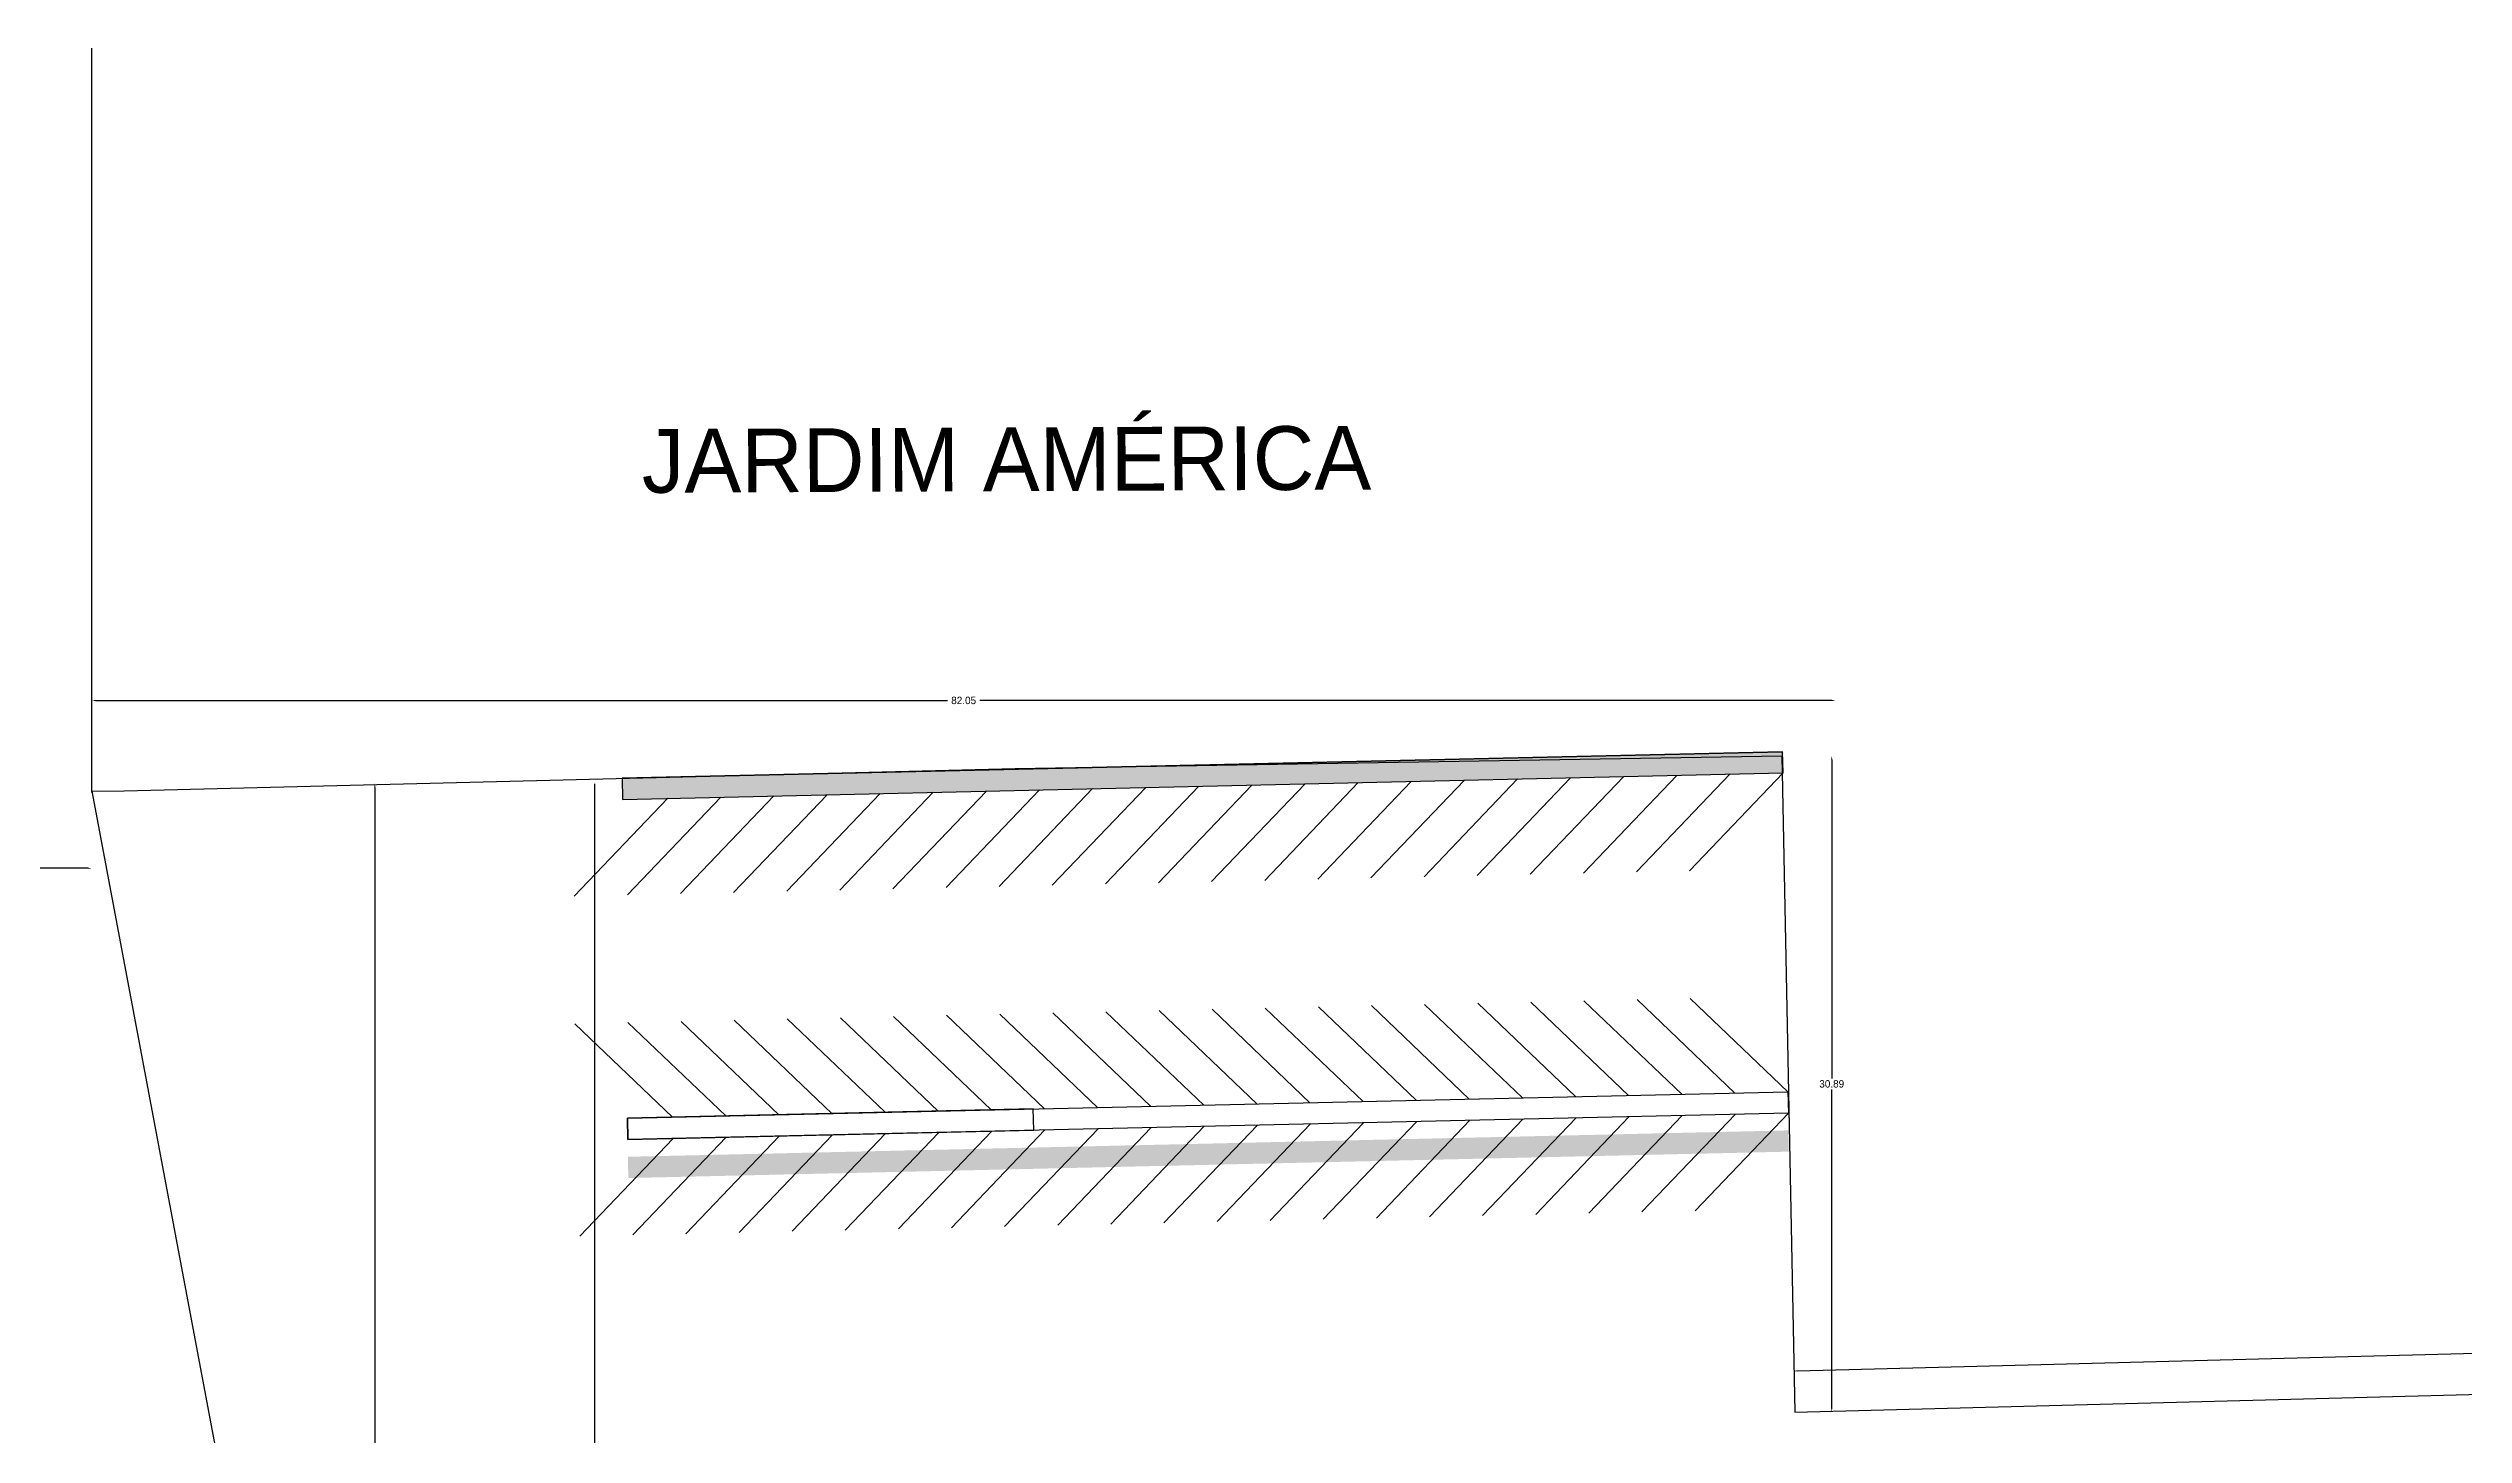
# Model space of a CAD drawing. Header units: inches. Extents: x 1211 to 1586, y 4594 to 4984.
# Drawn here: x 1412.8 to 1526.5, y 4918.6 to 4983.9 of the extents above; entities that cross this region are included whole.
import ezdxf

# ---------------------------------------------------------------- set-up
doc = ezdxf.new("R2010")
doc.units = ezdxf.units.IN
doc.header["$MEASUREMENT"] = 0
doc.linetypes.add('CONTINUO', pattern=[0])
for name, color, linetype in [('0.1', 1, 'Continuous'), ('Layer2', 2, 'Continuous'), ('PLANIMETRIA', 7, 'CONTINUO'), ('VEGETAÇÃO', 98, 'CONTINUO')]:
    doc.layers.add(name, color=color, linetype=linetype)
doc.dimstyles.get("Standard").update_dxf_attribs({"dimtxt": 0.35, "dimasz": 0.18, "dimexe": 0.18, "dimexo": 0.0625, "dimgap": 0.09, "dimtad": 0, "dimtih": 1, "dimtoh": 1, "dimzin": 0, "dimdsep": 46, "dimtxsty": 'Standard', "dimcen": 0.09, "dimse1": 1, "dimse2": 1, "dimadec": 0, "dimazin": 0, "dimtfac": 1, "dimtofl": 0, "dimtmove": 0, "dimatfit": 3, "dimfxl": 1, "dimtolj": 1, "dimtzin": 0, "dimarcsym": 0})

# ---------------------------------------------------------------- blocks, each defined once
blk = doc.blocks.new('*D22')
at = {"layer": 'Defpoints', "color": 0, "transparency": 16777216}
for p in [(1572.78, 4923.64), (1572.83, 4921.71, -102), (1495.02, 4919.68, -102)]:
    blk.add_point(p, dxfattribs=at)
at = {"layer": 'Layer2', "color": 0, "lineweight": -2, "transparency": 16777216}
for p, q in [((1572.6, 4923.64), (1534.73, 4922.65)), ((1495.15, 4921.62), (1533.15, 4922.61))]:
    blk.add_line(p, q, dxfattribs=at)
at = {"layer": 'Layer2', "color": 0, "transparency": 16777216}
for points in [[(1572.6, 4923.67), (1572.6, 4923.61), (1572.78, 4923.64)], [(1495.15, 4921.65), (1495.15, 4921.59), (1494.97, 4921.61)]]:
    blk.add_solid(points, dxfattribs=at)
at = {"layer": 'Layer2', "color": 0, "transparency": 16777216, "insert": (1533.94, 4922.63), "char_height": 0.35, "attachment_point": 5}
blk.add_mtext('\\A1;77.83', dxfattribs=at)
blk = doc.blocks.new('*D169')
at = {"layer": 'Defpoints', "color": 0, "transparency": 16777216}
for p in [(1404.88, 4948.84, -102), (1414.88, 4948.92, -102), (1414.88, 4945.28)]:
    blk.add_point(p, dxfattribs=at)
at = {"layer": 'Layer2', "color": 0, "lineweight": -2, "transparency": 16777216}
for p, q in [((1405.06, 4945.28), (1409.24, 4945.28)), ((1414.7, 4945.28), (1410.53, 4945.28))]:
    blk.add_line(p, q, dxfattribs=at)
at = {"layer": 'Layer2', "color": 0, "transparency": 16777216}
for points in [[(1405.06, 4945.31), (1405.06, 4945.25), (1404.88, 4945.28)], [(1414.7, 4945.31), (1414.7, 4945.25), (1414.88, 4945.28)]]:
    blk.add_solid(points, dxfattribs=at)
at = {"layer": 'Layer2', "color": 0, "transparency": 16777216, "insert": (1409.88, 4945.28), "char_height": 0.35, "attachment_point": 5}
blk.add_mtext('\\A1;10.00', dxfattribs=at)
blk = doc.blocks.new('*D171')
at = {"layer": 'Defpoints', "color": 0, "transparency": 16777216}
for p in [(1428.2, 4949.26), (1428.24, 4949.26), (1428.24, 4878.04)]:
    blk.add_point(p, dxfattribs=at)
at = {"layer": 'Layer2', "color": 0, "lineweight": -2, "transparency": 16777216}
for p, q in [((1428.2, 4949.08), (1428.2, 4913.91)), ((1428.2, 4878.22), (1428.2, 4913.38))]:
    blk.add_line(p, q, dxfattribs=at)
at = {"layer": 'Layer2', "color": 0, "transparency": 16777216}
for points in [[(1428.17, 4949.08), (1428.23, 4949.08), (1428.2, 4949.26)], [(1428.17, 4878.22), (1428.23, 4878.22), (1428.2, 4878.04)]]:
    blk.add_solid(points, dxfattribs=at)
at = {"layer": 'Layer2', "color": 0, "transparency": 16777216, "insert": (1428.2, 4913.65), "char_height": 0.35, "attachment_point": 5}
blk.add_mtext('\\A1;71.22', dxfattribs=at)
blk = doc.blocks.new('*D172')
at = {"layer": 'Defpoints', "color": 0, "transparency": 16777216}
for p in [(1494.41, 4950.57, -102), (1496.76, 4950.57), (1495.02, 4919.68, -102)]:
    blk.add_point(p, dxfattribs=at)
at = {"layer": 'Layer2', "color": 0, "lineweight": -2, "transparency": 16777216}
for p, q in [((1496.76, 4950.39), (1496.76, 4935.39)), ((1496.76, 4919.86), (1496.76, 4934.86))]:
    blk.add_line(p, q, dxfattribs=at)
at = {"layer": 'Layer2', "color": 0, "transparency": 16777216}
for points in [[(1496.73, 4950.39), (1496.79, 4950.39), (1496.76, 4950.57)], [(1496.73, 4919.86), (1496.79, 4919.86), (1496.76, 4919.68)]]:
    blk.add_solid(points, dxfattribs=at)
at = {"layer": 'Layer2', "color": 0, "transparency": 16777216, "insert": (1496.76, 4935.13), "char_height": 0.35, "attachment_point": 5}
blk.add_mtext('\\A1;30.89', dxfattribs=at)
blk = doc.blocks.new('*D178')
at = {"layer": 'Defpoints', "color": 0, "transparency": 16777216}
for p in [(1496.94, 4953.18), (1496.94, 4950.57), (1414.88, 4948.92, -102)]:
    blk.add_point(p, dxfattribs=at)
at = {"layer": 'Layer2', "color": 0, "lineweight": -2, "transparency": 16777216}
for p, q in [((1415.06, 4953.18), (1455.15, 4953.18)), ((1496.76, 4953.18), (1456.67, 4953.18))]:
    blk.add_line(p, q, dxfattribs=at)
at = {"layer": 'Layer2', "color": 0, "transparency": 16777216}
for points in [[(1415.06, 4953.21), (1415.06, 4953.15), (1414.88, 4953.18)], [(1496.76, 4953.21), (1496.76, 4953.15), (1496.94, 4953.18)]]:
    blk.add_solid(points, dxfattribs=at)
at = {"layer": 'Layer2', "color": 0, "transparency": 16777216, "insert": (1455.91, 4953.18), "char_height": 0.35, "attachment_point": 5}
blk.add_mtext('\\A1;82.05', dxfattribs=at)

msp = doc.modelspace()

# ---------------------------------------------------------------- hatches: boundary and pattern name
at = {"layer": 'VEGETAÇÃO'}
h = msp.add_hatch(dxfattribs=at)
h.set_pattern_fill('GRASS', color=256, scale=0.01, angle=-86.905888, style=0)
h.set_pattern_definition([(181.302808, (2119.97583, 8219.89975), (-0.183642131, 0.175475012), [0.047625, -0.311585]), (226.302808, (2119.97583, 8219.89975), (-0.183642256, 0.175475132), [0.047625, -0.206375]), (136.302808, (2119.97583, 8219.89975), (0.175475132, 0.183642256), [0.047625, -0.206375])])
h.paths.add_polyline_path([(1461.795, 4949.0243), (1461.5239, 4950.0184), (1477.8931, 4950.3907), (1478.2636, 4949.7352), (1478.4458, 4949.403)])
h.paths.add_polyline_path([(1450.131, 4948.7591), (1450.337, 4949.2955), (1450.5147, 4949.768), (1461.5239, 4950.0184), (1461.795, 4949.0243)])
h.paths.add_polyline_path([(1439.8885, 4948.5261), (1439.8658, 4949.5259), (1450.5147, 4949.768), (1450.337, 4949.2955), (1450.131, 4948.7591)])
h.paths.add_polyline_path([(1478.4458, 4949.403), (1478.2636, 4949.7352), (1477.8931, 4950.3907), (1494.478, 4950.7679), (1494.5007, 4949.7681)])
h = msp.add_hatch(dxfattribs=at)
h.set_pattern_fill('GRASS', color=256, scale=0.01, angle=-88.697192, style=0)
h.set_pattern_definition([(1.302808, (666.63817, 8169.0147), (0.175475012, 0.183642131), [0.047625, -0.311585]), (316.302808, (666.63817, 8169.0147), (0.175475132, 0.183642256), [0.047625, -0.206375]), (46.302808, (666.63817, 8169.0147), (-0.183642256, 0.175475132), [0.047625, -0.206375])])
h.paths.add_polyline_path([(1472.8355, 4931.4425), (1473.0612, 4932.4479), (1456.6919, 4932.0756), (1456.3516, 4931.4039), (1456.1847, 4931.0638)])
h.paths.add_polyline_path([(1484.4995, 4931.7077), (1484.2693, 4932.2342), (1484.0703, 4932.6982), (1473.0612, 4932.4479), (1472.8355, 4931.4425)])
h.paths.add_polyline_path([(1494.7419, 4931.9407), (1494.7192, 4932.9404), (1484.0703, 4932.6982), (1484.2693, 4932.2342), (1484.4995, 4931.7077)])
h.paths.add_polyline_path([(1456.1847, 4931.0638), (1456.3516, 4931.4039), (1456.6919, 4932.0756), (1440.107, 4931.6984), (1440.1298, 4930.6987)])

# ---------------------------------------------------------------- linework, layer by layer
msp.add_line((1438.5548, 4877.8931, -102), (1438.5548, 4949.2585, -102))
at = {"layer": '0.1'}
for p, q in [((1439.8329, 4949.5251, -102), (1494.4228, 4950.7666, -102)), ((1439.8556, 4948.5254, -102), (1494.4678, 4949.7674, -102)), ((1461.9762, 4949.0284, -102), (1457.5797, 4944.4273, -102)), ((1464.4756, 4949.0853, -102), (1460.079, 4944.4841, -102)), ((1466.9749, 4949.1421, -102), (1462.5784, 4944.541, -102)), ((1469.4743, 4949.199, -102), (1465.0778, 4944.5978, -102)), ((1471.9736, 4949.2558, -102), (1467.5771, 4944.6547, -102)), ((1474.473, 4949.3126, -102), (1470.0765, 4944.7115, -102)), ((1476.9723, 4949.3695, -102), (1472.5758, 4944.7683, -102)), ((1479.4717, 4949.4263, -102), (1475.0752, 4944.8252, -102)), ((1481.971, 4949.4832, -102), (1477.5745, 4944.882, -102)), ((1484.4704, 4949.54, -102), (1480.0739, 4944.9389, -102)), ((1486.9698, 4949.5969, -102), (1482.5732, 4944.9957, -102)), ((1489.4691, 4949.6537, -102), (1485.0726, 4945.0525, -102)), ((1491.9685, 4949.7105, -102), (1487.5719, 4945.1094, -102)), ((1494.4678, 4949.7674, -102), (1490.0713, 4945.1662, -102)), ((1441.9814, 4948.5737, -102), (1437.5849, 4943.9726, -102)), ((1444.4807, 4948.6306, -102), (1440.0842, 4944.0294, -102)), ((1446.9801, 4948.6874, -102), (1442.5836, 4944.0862, -102)), ((1449.4794, 4948.7442, -102), (1445.0829, 4944.1431, -102)), ((1451.9788, 4948.8011, -102), (1447.5823, 4944.1999, -102)), ((1454.4782, 4948.8579, -102), (1450.0816, 4944.2568, -102)), ((1456.9775, 4948.9148, -102), (1452.581, 4944.3136, -102)), ((1459.4769, 4948.9716, -102), (1455.0803, 4944.3705, -102)), ((1479.7049, 4934.4167, -102), (1475.1037, 4938.8132, -102)), ((1482.2042, 4934.4736, -102), (1477.6031, 4938.8701, -102)), ((1484.7036, 4934.5304, -102), (1480.1024, 4938.9269, -102)), ((1487.2029, 4934.5872, -102), (1482.6018, 4938.9838, -102)), ((1489.7023, 4934.6441, -102), (1485.1011, 4939.0406, -102)), ((1492.2017, 4934.7009, -102), (1487.6005, 4939.0974, -102)), ((1494.701, 4934.7578, -102), (1490.0999, 4939.1543, -102)), ((1442.2146, 4933.5641, -102), (1437.6134, 4937.9606, -102)), ((1444.7139, 4933.6209, -102), (1440.1128, 4938.0175, -102)), ((1447.2133, 4933.6778, -102), (1442.6121, 4938.0743, -102)), ((1449.7126, 4933.7346, -102), (1445.1115, 4938.1312, -102)), ((1452.212, 4933.7915, -102), (1447.6108, 4938.188, -102)), ((1454.7113, 4933.8483, -102), (1450.1102, 4938.2448, -102)), ((1457.2107, 4933.9051, -102), (1452.6095, 4938.3017, -102)), ((1459.7101, 4933.962, -102), (1455.1089, 4938.3585, -102)), ((1462.2094, 4934.0188, -102), (1457.6083, 4938.4154, -102)), ((1464.7088, 4934.0757, -102), (1460.1076, 4938.4722, -102)), ((1467.2081, 4934.1325, -102), (1462.607, 4938.529, -102)), ((1469.7075, 4934.1894, -102), (1465.1063, 4938.5859, -102)), ((1472.2068, 4934.2462, -102), (1467.6057, 4938.6427, -102)), ((1474.7062, 4934.303, -102), (1470.105, 4938.6996, -102)), ((1477.2055, 4934.3599, -102), (1472.6044, 4938.7564, -102)), ((1467.2309, 4933.1328, -102), (1462.8343, 4928.5316, -102)), ((1469.7302, 4933.1896, -102), (1465.3337, 4928.5885, -102)), ((1472.2296, 4933.2465, -102), (1467.833, 4928.6453, -102)), ((1474.7289, 4933.3033, -102), (1470.3324, 4928.7021, -102)), ((1477.2283, 4933.3601, -102), (1472.8317, 4928.759, -102)), ((1479.7276, 4933.417, -102), (1475.3311, 4928.8158, -102)), ((1482.227, 4933.4738, -102), (1477.8304, 4928.8727, -102)), ((1484.7263, 4933.5307, -102), (1480.3298, 4928.9295, -102)), ((1487.2257, 4933.5875, -102), (1482.8292, 4928.9863, -102)), ((1489.725, 4933.6443, -102), (1485.3285, 4929.0432, -102)), ((1492.2244, 4933.7012, -102), (1487.8279, 4929.1, -102)), ((1494.7237, 4933.758, -102), (1490.3272, 4929.1569, -102)), ((1442.2373, 4932.5644, -102), (1437.8408, 4927.9632, -102)), ((1444.7367, 4932.6212, -102), (1440.3401, 4928.0201, -102)), ((1447.236, 4932.678, -102), (1442.8395, 4928.0769, -102)), ((1449.7354, 4932.7349, -102), (1445.3389, 4928.1337, -102)), ((1452.2347, 4932.7917, -102), (1447.8382, 4928.1906, -102)), ((1454.7341, 4932.8486, -102), (1450.3376, 4928.2474, -102)), ((1457.2334, 4932.9054, -102), (1452.8369, 4928.3043, -102)), ((1459.7328, 4932.9622, -102), (1455.3363, 4928.3611, -102)), ((1462.2321, 4933.0191, -102), (1457.8356, 4928.4179, -102)), ((1464.7315, 4933.0759, -102), (1460.335, 4928.4748, -102))]:
    msp.add_line(p, q, dxfattribs=at)
at = {"layer": '0.1', "elevation": -102}
for points in [[(1439.8329, 4949.5251), (1439.8556, 4948.5254), (1494.4678, 4949.7674), (1494.4451, 4950.7671)], [(1439.8329, 4949.5251), (1439.8556, 4948.5254), (1494.4678, 4949.7674), (1494.4451, 4950.7671)], [(1440.1115, 4932.516), (1440.0888, 4933.5158), (1494.701, 4934.7578), (1494.7237, 4933.758)], [(1440.1115, 4932.516), (1459.2066, 4932.9503), (1459.1839, 4933.95), (1440.0888, 4933.5158)]]:
    msp.add_lwpolyline(points, close=True, dxfattribs=at)
at = {"layer": 'PLANIMETRIA', "color": 7, "linetype": 'CONTINUO'}
for p, q in [((1414.8844, 4948.8424, -102), (1414.8844, 4983.8803, -102)), ((1414.8844, 4948.9173, -102), (1428.2354, 4877.9744, -102))]:
    msp.add_line(p, q, dxfattribs=at)
at = {"layer": 'PLANIMETRIA', "color": 7, "linetype": 'CONTINUO', "elevation": -102}
for points in [[(1416.4101, 4948.9288), (1458.3356, 4949.9817), (1494.4111, 4950.5687)], [(1494.4111, 4950.5687), (1495.0218, 4919.6828)], [(1414.8844, 4948.9173), (1416.4101, 4948.9288)], [(1495.0218, 4919.6828), (1572.8266, 4921.7147)]]:
    msp.add_lwpolyline(points, dxfattribs=at)

# ---------------------------------------------------------------- texts
at = {"linetype": 'Continuous', "insert": (1440.7544, 4965.9533, -102), "char_height": 3, "attachment_point": 1, "rotation": 0.256319}
msp.add_mtext_dynamic_manual_height_columns('JARDIM AMÉRICA', width=57.056462, gutter_width=1, heights=[0], dxfattribs=at)

# ---------------------------------------------------------------- dimensions: what is measured, and where the dimension line sits
at = {"layer": 'Layer2'}
for base, p1, p2, picture, middle in [((1496.936, 4953.1843), (1414.8844, 4948.9173, -102), (1496.936, 4950.5687), '*D178', (1455.9102, 4953.1843)), ((1414.8844, 4945.2787), (1404.8844, 4948.8424, -102), (1414.8844, 4948.9173, -102), '*D169', (1409.8844, 4945.2787))]:
    dim = msp.add_linear_dim(base=base, p1=p1, p2=p2, dimstyle='Standard', dxfattribs=at)
    dim.commit()
    dim.dimension.update_dxf_attribs({"geometry": picture, "text_midpoint": middle})
for base, p1, p2, picture, middle in [((1496.756, 4950.5687), (1495.0218, 4919.6828, -102), (1494.4111, 4950.5687, -102), '*D172', (1496.756, 4935.1258)), ((1428.1966, 4949.2597), (1428.2354, 4878.0369), (1428.2354, 4949.2597), '*D171', (1428.1966, 4913.6483))]:
    dim = msp.add_linear_dim(base=base, p1=p1, p2=p2, angle=90, dimstyle='Standard', dxfattribs=at)
    dim.commit()
    dim.dimension.update_dxf_attribs({"geometry": picture, "text_midpoint": middle})
dim = msp.add_linear_dim(base=(1572.7763, 4923.6423), p1=(1495.0218, 4919.6828, -102), p2=(1572.8266, 4921.7147, -102), angle=1.495953, dimstyle='Standard', dxfattribs=at)
dim.commit()
dim.dimension.update_dxf_attribs({"geometry": '*D22', "text_midpoint": (1533.9355, 4922.6279), "dimtype": 161})

doc.saveas('drawing.dxf')
